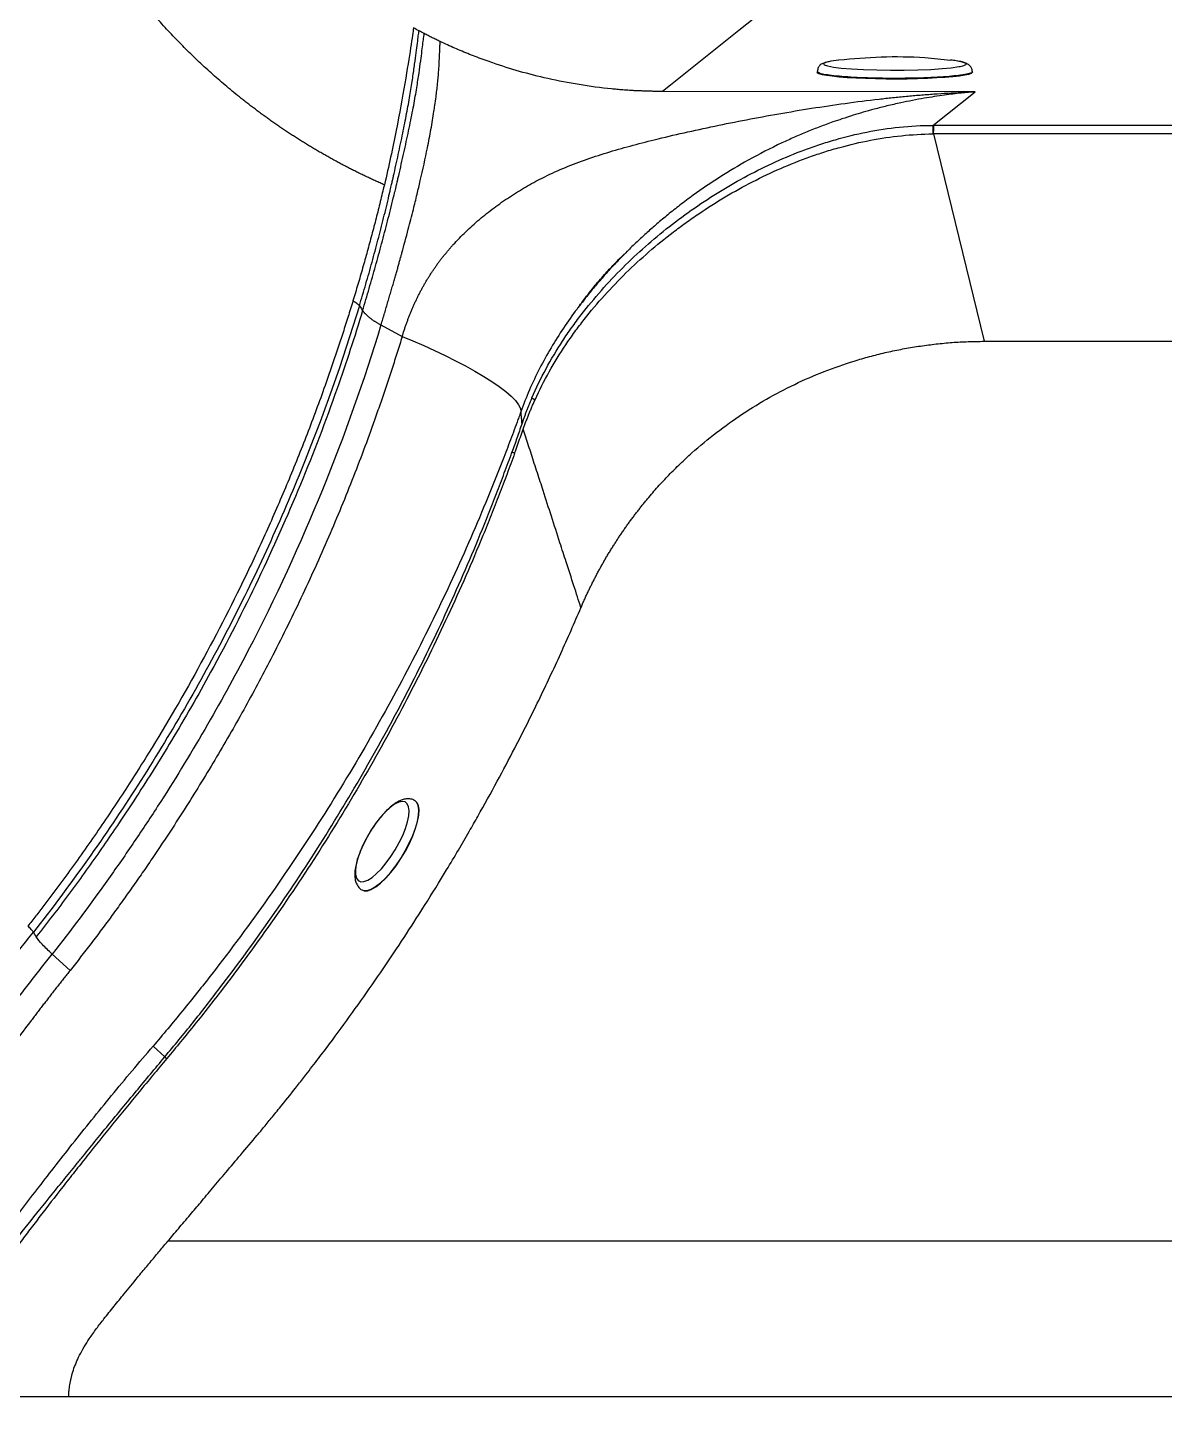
# Model space of a CAD drawing. Extents: x 409 to 498, y 628 to 778.
# Drawn here: x 439.95 to 450.9, y 656.32 to 669.73 of the extents above; entities that cross this region are included whole.
import ezdxf

# ---------------------------------------------------------------- set-up
doc = ezdxf.new("R2010")
doc.units = 0
doc.header["$MEASUREMENT"] = 0
doc.layers.add('1', color=4, linetype='Continuous')
doc.layers.add('GEOMETRY', color=4, linetype='Continuous', lineweight=25)

# ---------------------------------------------------------------- blocks, each defined once
blk = doc.blocks.new('2026_PULSE')
at = {"layer": 'GEOMETRY'}
for p, q in [((38.535, 24.985), (38.228, 24.741)), ((38.228, 24.741), (37.569, 24.217)), ((37.569, 24.217), (37.491, 24.155)), ((40.505, 24.152), (37.491, 24.155)), ((40.097, 23.828), (40.505, 24.152)), ((40.101, 23.828), (40.097, 23.828)), ((49.359, 23.828), (40.101, 23.828)), ((40.101, 23.746), (40.59, 21.749)), ((49.359, 23.746), (40.101, 23.746)), ((34.779, 21.906), (34.983, 21.796)), ((40.59, 21.749), (48.87, 21.749)), ((35.108, 17.324), (35.106, 17.325)), ((35.124, 17.308), (35.106, 17.325)), ((35.126, 17.307), (35.108, 17.324)), ((34.596, 16.465), (34.598, 16.464)), ((31.458, 16.014), (31.43, 16.057)), ((31.784, 15.688), (31.611, 15.847)), ((32.583, 14.959), (32.696, 14.856)), ((56.729, 13.082), (32.726, 13.082)), ((30.505, 11.587), (31.771, 11.587)), ((31.771, 11.587), (57.689, 11.587))]:
    blk.add_line(p, q, dxfattribs=at)
at = {"layer": 'GEOMETRY', "flags": 128}
for points in [[(39.191, 24.457), (39.186, 24.457), (39.115, 24.447), (39.066, 24.435), (39.044, 24.424), (39.049, 24.412), (39.082, 24.401), (39.138, 24.39), (39.214, 24.38), (39.311, 24.373), (39.429, 24.367), (39.557, 24.362), (39.687, 24.36), (39.819, 24.361), (39.952, 24.364), (40.077, 24.368), (40.185, 24.375), (40.274, 24.384), (40.345, 24.394), (40.345, 24.394)], [(38.98, 24.343), (38.983, 24.337), (38.999, 24.328), (39.029, 24.319), (39.072, 24.311), (39.127, 24.304), (39.194, 24.297), (39.27, 24.291), (39.355, 24.286), (39.447, 24.282), (39.544, 24.279), (39.645, 24.278), (39.747, 24.277), (39.849, 24.278), (39.949, 24.28), (40.044, 24.283), (40.134, 24.288), (40.216, 24.293), (40.29, 24.299), (40.352, 24.306), (40.404, 24.314), (40.442, 24.322), (40.468, 24.331), (40.479, 24.34), (40.48, 24.343)], [(34.571, 22.09), (34.587, 22.067), (34.602, 22.045)], [(35.032, 17.295), (35.012, 17.312), (34.984, 17.317), (34.95, 17.309), (34.911, 17.29), (34.868, 17.258), (34.823, 17.216), (34.776, 17.165), (34.73, 17.106), (34.686, 17.042), (34.646, 16.974), (34.61, 16.904), (34.58, 16.836), (34.557, 16.77), (34.541, 16.71), (34.533, 16.657), (34.534, 16.612), (34.543, 16.578), (34.56, 16.555), (34.584, 16.544), (34.615, 16.545), (34.652, 16.559), (34.693, 16.585), (34.737, 16.622), (34.783, 16.668), (34.83, 16.724), (34.875, 16.785), (34.917, 16.852), (34.956, 16.921), (34.989, 16.99), (35.015, 17.057), (35.035, 17.121), (35.047, 17.178), (35.05, 17.227), (35.045, 17.266), (35.032, 17.295)], [(34.596, 16.464), (34.613, 16.458), (34.646, 16.458), (34.684, 16.471), (34.728, 16.496), (34.774, 16.532), (34.823, 16.579), (34.873, 16.635), (34.922, 16.698), (34.969, 16.767), (35.013, 16.84), (35.052, 16.914), (35.085, 16.988), (35.111, 17.059), (35.13, 17.125), (35.141, 17.185), (35.144, 17.236), (35.138, 17.278), (35.124, 17.308)], [(34.598, 16.464), (34.616, 16.457), (34.648, 16.457), (34.686, 16.469), (34.73, 16.494), (34.776, 16.531), (34.825, 16.578), (34.875, 16.633), (34.924, 16.697), (34.971, 16.766), (35.015, 16.839), (35.054, 16.913), (35.087, 16.987), (35.113, 17.058), (35.132, 17.124), (35.143, 17.184), (35.146, 17.235), (35.14, 17.277), (35.126, 17.307)]]:
    blk.add_lwpolyline(points, dxfattribs=at)
at = {"layer": 'GEOMETRY'}
for points, knots in [([(34.812, 23.255), (34.798, 23.261), (34.77, 23.274), (34.729, 23.292), (34.688, 23.311), (34.648, 23.33), (34.607, 23.349), (34.567, 23.369), (34.526, 23.389), (34.486, 23.409), (34.446, 23.43), (34.406, 23.451), (34.366, 23.472), (34.326, 23.494), (34.287, 23.516), (34.247, 23.538), (34.208, 23.56), (34.169, 23.583), (34.13, 23.606), (34.091, 23.629), (34.052, 23.653), (34.013, 23.677), (33.975, 23.701), (33.937, 23.726), (33.898, 23.751), (33.86, 23.776), (33.822, 23.802), (33.784, 23.828), (33.747, 23.854), (33.709, 23.88), (33.672, 23.907), (33.634, 23.934), (33.597, 23.962), (33.56, 23.99), (33.523, 24.018), (33.487, 24.046), (33.439, 24.083), (33.38, 24.13), (33.311, 24.187), (33.243, 24.245), (33.176, 24.303), (33.11, 24.363), (33.044, 24.423), (32.98, 24.485), (32.916, 24.547), (32.853, 24.61), (32.791, 24.674), (32.729, 24.739), (32.669, 24.805), (32.609, 24.872), (32.551, 24.94), (32.493, 25.009), (32.436, 25.078), (32.38, 25.149), (32.324, 25.22), (32.288, 25.269), (32.27, 25.293)], [0, 0, 0, 0, 0.014395, 0.028765, 0.043111, 0.057434, 0.071735, 0.086014, 0.100272, 0.114511, 0.128732, 0.142935, 0.157121, 0.171291, 0.185447, 0.199589, 0.213718, 0.227835, 0.241942, 0.256038, 0.270126, 0.284206, 0.298279, 0.312346, 0.326408, 0.340467, 0.354522, 0.368576, 0.38263, 0.396683, 0.410737, 0.424792, 0.438849, 0.45291, 0.466975, 0.481046, 0.495123, 0.522104, 0.548997, 0.57581, 0.602548, 0.629221, 0.655835, 0.682399, 0.708919, 0.735405, 0.761862, 0.788301, 0.814727, 0.84115, 0.867576, 0.894012, 0.920465, 0.946942, 0.973451, 1, 1, 1, 1]), ([(34.571, 22.09), (34.592, 22.159), (34.634, 22.3), (34.694, 22.511), (34.751, 22.724), (34.805, 22.936), (34.842, 23.087), (34.86, 23.167), (34.863, 23.179), (34.865, 23.19), (34.872, 23.216), (34.88, 23.254), (34.888, 23.288), (34.892, 23.306), (34.893, 23.312), (34.895, 23.317), (34.899, 23.335), (34.918, 23.422), (34.952, 23.575), (34.995, 23.779), (35.026, 23.936), (35.047, 24.053), (35.066, 24.164), (35.086, 24.289), (35.104, 24.42), (35.119, 24.531), (35.131, 24.623), (35.138, 24.682), (35.142, 24.713), (35.144, 24.729), (35.145, 24.735), (35.146, 24.739)], [0, 0, 0, 0, 0.0625, 0.125, 0.1875, 0.25, 0.3125, 0.318359, 0.320312, 0.322266, 0.328125, 0.34375, 0.355469, 0.358398, 0.359375, 0.360352, 0.363281, 0.375, 0.4375, 0.5, 0.5625, 0.59375, 0.625, 0.6875, 0.75, 0.8125, 0.875, 0.9375, 0.96875, 0.984375, 1, 1, 1, 1]), ([(34.602, 22.045), (34.624, 22.116), (34.666, 22.258), (34.727, 22.472), (34.786, 22.689), (34.843, 22.906), (34.882, 23.06), (34.902, 23.142), (34.904, 23.154), (34.907, 23.165), (34.914, 23.192), (34.923, 23.231), (34.932, 23.267), (34.936, 23.285), (34.937, 23.291), (34.939, 23.297), (34.943, 23.315), (34.964, 23.405), (35, 23.565), (35.047, 23.779), (35.08, 23.945), (35.103, 24.066), (35.122, 24.179), (35.142, 24.302), (35.159, 24.425), (35.172, 24.526), (35.182, 24.607), (35.189, 24.66), (35.193, 24.688), (35.195, 24.703), (35.196, 24.709), (35.196, 24.712)], [0, 0, 0, 0, 0.0625, 0.125, 0.1875, 0.25, 0.3125, 0.318359, 0.320312, 0.322266, 0.328125, 0.34375, 0.355469, 0.358398, 0.359375, 0.360352, 0.363281, 0.375, 0.4375, 0.5, 0.5625, 0.59375, 0.625, 0.6875, 0.75, 0.8125, 0.875, 0.9375, 0.96875, 0.984375, 1, 1, 1, 1]), ([(35.093, 24.767), (35.088, 24.733), (35.079, 24.667), (35.051, 24.484), (35.032, 24.367), (34.986, 24.097), (34.958, 23.943), (34.892, 23.613), (34.855, 23.437), (34.812, 23.255)], [0, 0, 0, 0, 0.25, 0.25, 0.5, 0.5, 0.75, 0.75, 1, 1, 1, 1]), ([(35.351, 24.636), (35.338, 24.642), (35.312, 24.654), (35.273, 24.673), (35.235, 24.692), (35.209, 24.706), (35.196, 24.712)], [0, 0, 0, 0, 0.2519725, 0.5026296, 0.751972, 1, 1, 1, 1]), ([(34.779, 21.906), (34.785, 21.925), (34.797, 21.963), (34.814, 22.019), (34.83, 22.075), (34.847, 22.13), (34.862, 22.183), (34.877, 22.234), (34.892, 22.284), (34.906, 22.332), (34.919, 22.377), (34.931, 22.421), (34.943, 22.462), (34.953, 22.5), (34.963, 22.536), (34.972, 22.569), (34.999, 22.665), (35.039, 22.814), (35.088, 23.003), (35.126, 23.159), (35.173, 23.358), (35.219, 23.57), (35.262, 23.794), (35.285, 23.929), (35.3, 24.031), (35.309, 24.1), (35.318, 24.167), (35.327, 24.252), (35.335, 24.337), (35.34, 24.423), (35.343, 24.491), (35.345, 24.538), (35.346, 24.568), (35.347, 24.589), (35.348, 24.607), (35.35, 24.623), (35.351, 24.632), (35.351, 24.636)], [0, 0, 0, 0, 0.016152, 0.032118, 0.047803, 0.063124, 0.078008, 0.092393, 0.106224, 0.119457, 0.132051, 0.143975, 0.1552, 0.165704, 0.175469, 0.184479, 0.192724, 0.254285, 0.304635, 0.343284, 0.377771, 0.460963, 0.50845, 0.558589, 0.577139, 0.60465, 0.627807, 0.651312, 0.707527, 0.751796, 0.808466, 0.867232, 0.894072, 0.918231, 0.951917, 0.978909, 1, 1, 1, 1]), ([(37.491, 24.155), (37.476, 24.155), (37.447, 24.155), (37.403, 24.156), (37.361, 24.157), (37.321, 24.158), (37.282, 24.16), (37.245, 24.161), (37.209, 24.163), (37.175, 24.165), (37.142, 24.168), (37.111, 24.17), (37.082, 24.172), (37.053, 24.175), (37.027, 24.177), (36.905, 24.189), (36.69, 24.217), (36.394, 24.274), (36.117, 24.345), (35.917, 24.408), (35.782, 24.456), (35.707, 24.484), (35.633, 24.512), (35.561, 24.542), (35.49, 24.572), (35.42, 24.603), (35.374, 24.625), (35.351, 24.636)], [0, 0, 0, 0, 0.020311, 0.039935, 0.058872, 0.077122, 0.094684, 0.111559, 0.127746, 0.143247, 0.15806, 0.172185, 0.185624, 0.198375, 0.210438, 0.221815, 0.364844, 0.503439, 0.631262, 0.752213, 0.788853, 0.825079, 0.860891, 0.896288, 0.931272, 0.965843, 1, 1, 1, 1]), ([(39.114, 24.446), (39.1, 24.443), (39.074, 24.438), (39.047, 24.43), (39.031, 24.423), (39.011, 24.411), (38.989, 24.386), (38.985, 24.361), (38.983, 24.348)], [0, 0, 0, 0, 0.222414, 0.433727, 0.558616, 0.683536, 0.830376, 1, 1, 1, 1]), ([(40.266, 24.453), (40.184, 24.463), (39.962, 24.487), (39.602, 24.491), (39.326, 24.468), (39.191, 24.456)], [0, 0, 0, 0, 0.230428, 0.620454, 1, 1, 1, 1]), ([(40.345, 24.394), (40.364, 24.398), (40.399, 24.405), (40.42, 24.416), (40.415, 24.428), (40.381, 24.44), (40.333, 24.449), (40.286, 24.455), (40.266, 24.457)], [0, 0, 0, 0, 0.1778229, 0.348459, 0.5194774, 0.6981476, 0.8750556, 1, 1, 1, 1]), ([(40.478, 24.345), (40.476, 24.357), (40.472, 24.381), (40.453, 24.404), (40.438, 24.415), (40.419, 24.425), (40.386, 24.436), (40.357, 24.443), (40.334, 24.446), (40.333, 24.447)], [0, 0, 0, 0, 0.135671, 0.250903, 0.350707, 0.477305, 0.702445, 0.990771, 1, 1, 1, 1]), ([(40.404, 24.318), (40.35, 24.31), (40.244, 24.296), (39.978, 24.283), (39.682, 24.279), (39.391, 24.286), (39.155, 24.302), (39, 24.324), (38.99, 24.34), (38.985, 24.348)], [0, 0, 0, 0, 0.144731, 0.289463, 0.434194, 0.578926, 0.723657, 0.868389, 1, 1, 1, 1]), ([(40.472, 24.346), (40.475, 24.345), (40.493, 24.335), (40.445, 24.326), (40.404, 24.318)], [0, 0, 0, 0, 0.13662, 1, 1, 1, 1]), ([(34.983, 21.796), (34.987, 21.807), (34.994, 21.829), (35.005, 21.862), (35.016, 21.895), (35.028, 21.927), (35.039, 21.959), (35.052, 21.99), (35.064, 22.021), (35.077, 22.052), (35.09, 22.083), (35.103, 22.113), (35.117, 22.143), (35.131, 22.172), (35.146, 22.201), (35.161, 22.23), (35.176, 22.259), (35.192, 22.287), (35.208, 22.315), (35.224, 22.343), (35.241, 22.37), (35.258, 22.397), (35.276, 22.424), (35.294, 22.451), (35.312, 22.477), (35.331, 22.503), (35.35, 22.529), (35.37, 22.555), (35.39, 22.58), (35.411, 22.605), (35.432, 22.63), (35.453, 22.655), (35.506, 22.714), (35.595, 22.805), (35.727, 22.924), (35.868, 23.036), (36.017, 23.14), (36.171, 23.236), (36.343, 23.329), (36.532, 23.416), (36.74, 23.496), (36.957, 23.567), (37.182, 23.631), (37.43, 23.695), (37.702, 23.759), (37.998, 23.823), (38.302, 23.884), (38.614, 23.941), (38.93, 23.994), (39.252, 24.042), (39.513, 24.075), (39.709, 24.096), (39.841, 24.109), (39.973, 24.121), (40.106, 24.131), (40.239, 24.139), (40.372, 24.147), (40.461, 24.15), (40.505, 24.152)], [0, 0, 0, 0, 0.005519, 0.010989, 0.016414, 0.021795, 0.027134, 0.032434, 0.037696, 0.042921, 0.04811, 0.053266, 0.058389, 0.063481, 0.068546, 0.073585, 0.078603, 0.083601, 0.08858, 0.093545, 0.098495, 0.103434, 0.108364, 0.113287, 0.118204, 0.123119, 0.128032, 0.132946, 0.137863, 0.142785, 0.147715, 0.152656, 0.157608, 0.183428, 0.209689, 0.236429, 0.263585, 0.291079, 0.318952, 0.352972, 0.387785, 0.423543, 0.46035, 0.498238, 0.544723, 0.592633, 0.64185, 0.692241, 0.743683, 0.796044, 0.849151, 0.870557, 0.892035, 0.91357, 0.935145, 0.956749, 0.978374, 1, 1, 1, 1]), ([(40.505, 24.152), (40.461, 24.148), (40.362, 24.139), (40.198, 24.119), (40.003, 24.089), (39.818, 24.053), (39.658, 24.017), (39.536, 23.986), (39.428, 23.956), (39.324, 23.924), (39.228, 23.893), (39.141, 23.864), (39.07, 23.838), (39.007, 23.815), (38.946, 23.791), (38.884, 23.766), (38.823, 23.74), (38.762, 23.714), (38.702, 23.687), (38.553, 23.618), (38.332, 23.505), (38.048, 23.335), (37.83, 23.187), (37.663, 23.063), (37.546, 22.971), (37.441, 22.883), (37.347, 22.8), (37.254, 22.715), (37.189, 22.653), (37.152, 22.615), (37.148, 22.612)], [0, 0, 0, 0, 0.038986, 0.087021, 0.143797, 0.208976, 0.247731, 0.282671, 0.313894, 0.341484, 0.372737, 0.397788, 0.416747, 0.434692, 0.452613, 0.470509, 0.488375, 0.506211, 0.524012, 0.541776, 0.638026, 0.720353, 0.798496, 0.838277, 0.874592, 0.907602, 0.937399, 0.964026, 0.996192, 1, 1, 1, 1]), ([(36.233, 21.203), (36.274, 21.298), (36.32, 21.392), (36.419, 21.575), (36.472, 21.664), (36.557, 21.795), (36.587, 21.838), (36.647, 21.922), (36.677, 21.963), (36.771, 22.085), (36.836, 22.163), (36.969, 22.314), (37.038, 22.387), (37.18, 22.528), (37.253, 22.596), (37.402, 22.728), (37.479, 22.792), (37.636, 22.915), (37.717, 22.975), (37.882, 23.089), (37.965, 23.144), (38.136, 23.248), (38.222, 23.297), (38.399, 23.391), (38.489, 23.436), (38.673, 23.519), (38.766, 23.557), (38.91, 23.611), (38.959, 23.628), (39.057, 23.66), (39.107, 23.676), (39.257, 23.719), (39.358, 23.744), (39.564, 23.785), (39.668, 23.801), (39.88, 23.822), (39.988, 23.828), (40.097, 23.828)], [0, 0, 0, 0, 0.0625, 0.0625, 0.125, 0.125, 0.15625, 0.15625, 0.1875, 0.1875, 0.25, 0.25, 0.3125, 0.3125, 0.375, 0.375, 0.4375, 0.4375, 0.5, 0.5, 0.5625, 0.5625, 0.625, 0.625, 0.6875, 0.6875, 0.75, 0.75, 0.78125, 0.78125, 0.8125, 0.8125, 0.875, 0.875, 0.9375, 0.9375, 1, 1, 1, 1]), ([(36.264, 21.186), (36.306, 21.278), (36.351, 21.368), (36.45, 21.544), (36.503, 21.63), (36.587, 21.756), (36.617, 21.798), (36.676, 21.88), (36.707, 21.92), (36.8, 22.039), (36.865, 22.116), (36.999, 22.265), (37.068, 22.337), (37.211, 22.477), (37.285, 22.544), (37.437, 22.676), (37.515, 22.739), (37.635, 22.831), (37.675, 22.861), (37.758, 22.92), (37.799, 22.949), (37.925, 23.034), (38.01, 23.088), (38.182, 23.191), (38.27, 23.239), (38.537, 23.377), (38.721, 23.457), (38.958, 23.542), (39.006, 23.558), (39.103, 23.589), (39.152, 23.603), (39.298, 23.643), (39.396, 23.666), (39.594, 23.704), (39.693, 23.719), (39.894, 23.739), (39.995, 23.745), (40.096, 23.746)], [0, 0, 0, 0, 0.0625, 0.0625, 0.125, 0.125, 0.15625, 0.15625, 0.1875, 0.1875, 0.25, 0.25, 0.3125, 0.3125, 0.375, 0.375, 0.4375, 0.4375, 0.46875, 0.46875, 0.5, 0.5, 0.5625, 0.5625, 0.625, 0.625, 0.75, 0.75, 0.78125, 0.78125, 0.8125, 0.8125, 0.875, 0.875, 0.9375, 0.9375, 1, 1, 1, 1]), ([(40.097, 23.828), (40.097, 23.824), (40.097, 23.816), (40.097, 23.788), (40.097, 23.769), (40.096, 23.746)], [0, 0, 0, 0, 0.5, 0.5, 1, 1, 1, 1]), ([(40.101, 23.828), (40.101, 23.824), (40.101, 23.816), (40.101, 23.788), (40.101, 23.769), (40.1, 23.746)], [0, 0, 0, 0, 0.5, 0.5, 1, 1, 1, 1]), ([(34.812, 23.255), (34.805, 23.229), (34.792, 23.175), (34.773, 23.094), (34.753, 23.014), (34.732, 22.934), (34.712, 22.853), (34.69, 22.773), (34.669, 22.694), (34.647, 22.614), (34.625, 22.534), (34.603, 22.455), (34.58, 22.375), (34.557, 22.296), (34.533, 22.217), (34.517, 22.164), (34.509, 22.138)], [0, 0, 0, 0, 0.07195, 0.143818, 0.215602, 0.287306, 0.358928, 0.43047, 0.501932, 0.573316, 0.644621, 0.715849, 0.787, 0.858075, 0.929075, 1, 1, 1, 1]), ([(37.148, 22.612), (37.12, 22.583), (37.062, 22.525), (36.975, 22.432), (36.888, 22.334), (36.793, 22.222), (36.729, 22.139), (36.692, 22.091)], [0, 0, 0, 0, 0.176693, 0.37104, 0.558856, 0.740685, 1, 1, 1, 1]), ([(36.692, 22.091), (36.706, 22.11), (36.754, 22.177), (36.838, 22.282), (36.939, 22.4), (37.032, 22.499), (37.101, 22.568), (37.139, 22.603), (37.148, 22.611)], [0, 0, 0, 0, 0.1037196, 0.3652394, 0.5907369, 0.784044, 0.948797, 1, 1, 1, 1]), ([(34.509, 22.138), (34.502, 22.113), (34.486, 22.062), (34.462, 21.986), (34.438, 21.91), (34.414, 21.834), (34.389, 21.758), (34.364, 21.682), (34.339, 21.607), (34.313, 21.531), (34.288, 21.456), (34.215, 21.249), (34.092, 20.913), (33.908, 20.451), (33.713, 19.996), (33.435, 19.393), (33.055, 18.65), (32.632, 17.922), (32.27, 17.354), (32.032, 17.003), (31.836, 16.726), (31.711, 16.554), (31.609, 16.417), (31.531, 16.314), (31.454, 16.214), (31.403, 16.148), (31.377, 16.116)], [0, 0, 0, 0, 0.011967, 0.023923, 0.035866, 0.047798, 0.059718, 0.071626, 0.083522, 0.095407, 0.107281, 0.119143, 0.193392, 0.267061, 0.340182, 0.412783, 0.560302, 0.706351, 0.779942, 0.853175, 0.89003, 0.926582, 0.945435, 0.963954, 0.982142, 1, 1, 1, 1]), ([(34.509, 22.138), (34.511, 22.137), (34.515, 22.135), (34.521, 22.131), (34.527, 22.128), (34.532, 22.125), (34.537, 22.121), (34.542, 22.118), (34.547, 22.114), (34.551, 22.11), (34.555, 22.107), (34.559, 22.103), (34.563, 22.1), (34.566, 22.096), (34.569, 22.093), (34.57, 22.091), (34.571, 22.09)], [0, 0, 0, 0, 0.071364, 0.142759, 0.21418, 0.28562, 0.357076, 0.428542, 0.500012, 0.571482, 0.642946, 0.714399, 0.785837, 0.857253, 0.928642, 1, 1, 1, 1]), ([(34.571, 22.09), (34.409, 21.558), (34.222, 21.029), (33.904, 20.246), (33.791, 19.986), (33.554, 19.471), (33.429, 19.215), (33.035, 18.455), (32.747, 17.958), (32.28, 17.23), (32.119, 16.99), (31.784, 16.518), (31.61, 16.285), (31.43, 16.057)], [0, 0, 0, 0, 0.25, 0.25, 0.375, 0.375, 0.5, 0.5, 0.75, 0.75, 0.875, 0.875, 1, 1, 1, 1]), ([(34.602, 22.045), (34.526, 21.793), (34.342, 21.231), (34.011, 20.366), (33.605, 19.453), (33.185, 18.632), (32.786, 17.937), (32.472, 17.434), (32.237, 17.081), (32.069, 16.836), (31.921, 16.627), (31.72, 16.352), (31.565, 16.148), (31.458, 16.014)], [0.1494882, 0.1494882, 0.1494882, 0.1494882, 0.25, 0.375, 0.5, 0.625, 0.71875, 0.796875, 0.84375, 0.875, 0.90625, 0.9375, 1, 1, 1, 1]), ([(34.602, 22.045), (34.604, 22.043), (34.607, 22.039), (34.611, 22.033), (34.616, 22.027), (34.621, 22.021), (34.627, 22.015), (34.633, 22.009), (34.639, 22.003), (34.646, 21.997), (34.653, 21.99), (34.66, 21.984), (34.668, 21.978), (34.676, 21.972), (34.684, 21.966), (34.692, 21.96), (34.701, 21.953), (34.71, 21.947), (34.719, 21.941), (34.728, 21.935), (34.738, 21.929), (34.748, 21.923), (34.758, 21.917), (34.769, 21.912), (34.776, 21.908), (34.779, 21.906)], [0, 0, 0, 0, 0.04347, 0.086942, 0.130416, 0.173892, 0.21737, 0.260849, 0.304329, 0.34781, 0.391291, 0.434773, 0.478256, 0.521738, 0.565221, 0.608703, 0.652185, 0.695667, 0.739147, 0.782627, 0.826105, 0.869582, 0.913057, 0.956529, 1, 1, 1, 1]), ([(36.692, 22.091), (36.684, 22.08), (36.63, 22.012), (36.537, 21.877), (36.415, 21.686), (36.305, 21.486), (36.206, 21.279), (36.152, 21.139), (36.126, 21.068)], [0, 0, 0, 0, 0.033485, 0.222785, 0.41244, 0.60431, 0.800374, 1, 1, 1, 1]), ([(34.779, 21.906), (34.617, 21.372), (34.428, 20.842), (34.001, 19.793), (33.762, 19.275), (33.365, 18.512), (33.226, 18.26), (32.936, 17.761), (32.785, 17.514), (32.549, 17.148), (32.469, 17.027), (32.346, 16.847), (32.305, 16.787), (32.222, 16.667), (32.18, 16.608), (31.969, 16.312), (31.794, 16.077), (31.611, 15.847)], [0, 0, 0, 0, 0.25, 0.25, 0.5, 0.5, 0.625, 0.625, 0.75, 0.75, 0.8125, 0.8125, 0.84375, 0.84375, 0.875, 0.875, 1, 1, 1, 1]), ([(34.983, 21.796), (34.976, 21.77), (34.96, 21.719), (34.936, 21.642), (34.911, 21.565), (34.886, 21.488), (34.861, 21.411), (34.836, 21.334), (34.81, 21.257), (34.784, 21.18), (34.757, 21.103), (34.671, 20.858), (34.517, 20.442), (34.276, 19.858), (34.011, 19.272), (33.737, 18.718), (33.459, 18.198), (33.18, 17.714), (32.886, 17.236), (32.649, 16.876), (32.48, 16.628), (32.384, 16.491), (32.286, 16.354), (32.188, 16.218), (32.088, 16.083), (31.988, 15.95), (31.886, 15.819), (31.818, 15.732), (31.784, 15.688)], [0, 0, 0, 0, 0.0119176, 0.023832, 0.0357471, 0.0476665, 0.0595934, 0.0715306, 0.0834802, 0.0954439, 0.1074234, 0.1194204, 0.2100494, 0.3020287, 0.3954326, 0.4901084, 0.5697615, 0.6498369, 0.7300669, 0.8101457, 0.8341192, 0.8580245, 0.8818436, 0.9056252, 0.929359, 0.9530065, 0.9765548, 1, 1, 1, 1]), ([(36.706, 19.183), (36.711, 19.195), (36.721, 19.22), (36.738, 19.257), (36.754, 19.293), (36.771, 19.329), (36.788, 19.365), (36.806, 19.401), (36.824, 19.436), (36.842, 19.472), (36.86, 19.507), (36.879, 19.542), (36.898, 19.577), (36.917, 19.611), (36.937, 19.645), (36.957, 19.68), (36.978, 19.714), (36.998, 19.747), (37.019, 19.781), (37.041, 19.814), (37.062, 19.848), (37.084, 19.881), (37.107, 19.913), (37.129, 19.946), (37.152, 19.978), (37.175, 20.011), (37.199, 20.043), (37.223, 20.075), (37.247, 20.106), (37.272, 20.138), (37.296, 20.169), (37.322, 20.2), (37.371, 20.26), (37.447, 20.348), (37.552, 20.461), (37.661, 20.569), (37.812, 20.709), (38.01, 20.873), (38.261, 21.052), (38.524, 21.213), (38.798, 21.354), (39.082, 21.474), (39.326, 21.557), (39.523, 21.612), (39.673, 21.649), (39.824, 21.679), (39.951, 21.7), (40.053, 21.714), (40.129, 21.723), (40.206, 21.731), (40.283, 21.738), (40.359, 21.742), (40.436, 21.746), (40.513, 21.748), (40.565, 21.748), (40.59, 21.749)], [0, 0, 0, 0, 0.008117, 0.016224, 0.024322, 0.03241, 0.04049, 0.048563, 0.056628, 0.064688, 0.072742, 0.080792, 0.088837, 0.09688, 0.10492, 0.112958, 0.120995, 0.129031, 0.137069, 0.145107, 0.153147, 0.161189, 0.169235, 0.177285, 0.185339, 0.193399, 0.201465, 0.209538, 0.217618, 0.225707, 0.233804, 0.241912, 0.250029, 0.281299, 0.312529, 0.34376, 0.375034, 0.437523, 0.500018, 0.562507, 0.625002, 0.687491, 0.749986, 0.781255, 0.812485, 0.843716, 0.87499, 0.890634, 0.906262, 0.92188, 0.937494, 0.953107, 0.968726, 0.984355, 1, 1, 1, 1]), ([(36.233, 21.203), (36.228, 21.192), (36.22, 21.172), (36.207, 21.141), (36.194, 21.11), (36.182, 21.079), (36.17, 21.047), (36.158, 21.016), (36.147, 20.984), (36.14, 20.963), (36.136, 20.952)], [0, 0, 0, 0, 0.125019, 0.250022, 0.375013, 0.499998, 0.624983, 0.749974, 0.874977, 1, 1, 1, 1]), ([(36.233, 21.203), (36.233, 21.203), (36.234, 21.202), (36.235, 21.201), (36.237, 21.2), (36.239, 21.199), (36.241, 21.198), (36.244, 21.196), (36.247, 21.195), (36.251, 21.193), (36.255, 21.191), (36.259, 21.189), (36.262, 21.187), (36.264, 21.186)], [0, 0, 0, 0, 0.090906, 0.181815, 0.272724, 0.363634, 0.454545, 0.545456, 0.636366, 0.727276, 0.818185, 0.909093, 1, 1, 1, 1]), ([(36.126, 21.068), (36.12, 21.052), (36.114, 21.035), (36.102, 21.002), (36.096, 20.986), (36.078, 20.937), (36.067, 20.905), (36.031, 20.808), (36.006, 20.744), (35.932, 20.55), (35.881, 20.422), (35.723, 20.034), (35.611, 19.774), (35.371, 19.252), (35.244, 18.989), (34.973, 18.463), (34.83, 18.199), (34.529, 17.673), (34.371, 17.411), (34.041, 16.894), (33.87, 16.639), (33.517, 16.138), (33.335, 15.892), (33.056, 15.534), (32.963, 15.417), (32.821, 15.243), (32.774, 15.185), (32.678, 15.071), (32.63, 15.015), (32.583, 14.959)], [0, 0, 0, 0, 0.007813, 0.007813, 0.015625, 0.015625, 0.03125, 0.03125, 0.0625, 0.0625, 0.125, 0.125, 0.25, 0.25, 0.375, 0.375, 0.5, 0.5, 0.625, 0.625, 0.75, 0.75, 0.875, 0.875, 0.9375, 0.9375, 0.96875, 0.96875, 1, 1, 1, 1]), ([(36.126, 21.068), (36.127, 21.058), (36.128, 21.039), (36.131, 21.01), (36.133, 20.981), (36.135, 20.962), (36.136, 20.952)], [0, 0, 0, 0, 0.25021, 0.500287, 0.75022, 1, 1, 1, 1]), ([(36.15, 20.903), (36.154, 20.915), (36.163, 20.939), (36.176, 20.975), (36.19, 21.01), (36.204, 21.046), (36.218, 21.081), (36.233, 21.116), (36.248, 21.151), (36.259, 21.175), (36.264, 21.186)], [0, 0, 0, 0, 0.125054, 0.250076, 0.375074, 0.500056, 0.625031, 0.750008, 0.874994, 1, 1, 1, 1]), ([(36.136, 20.952), (36.128, 20.93), (36.113, 20.884), (36.089, 20.816), (36.065, 20.748), (36.049, 20.703), (36.041, 20.68)], [0, 0, 0, 0, 0.249911, 0.49992, 0.749966, 1, 1, 1, 1]), ([(36.067, 20.67), (36.076, 20.696), (36.095, 20.747), (36.122, 20.825), (36.141, 20.877), (36.15, 20.903)], [0, 0, 0, 0, 0.333375, 0.66674, 1, 1, 1, 1]), ([(36.706, 19.183), (36.683, 19.253), (36.636, 19.4), (36.569, 19.608), (36.496, 19.831), (36.422, 20.06), (36.35, 20.285), (36.295, 20.455), (36.257, 20.571), (36.229, 20.659), (36.202, 20.742), (36.176, 20.824), (36.158, 20.877), (36.15, 20.903)], [0, 0, 0, 0, 0.122093, 0.255822, 0.362832, 0.511645, 0.655494, 0.754348, 0.808142, 0.858556, 0.90734, 0.95449, 1, 1, 1, 1]), ([(32.696, 14.856), (32.742, 14.911), (32.787, 14.965), (32.877, 15.075), (32.922, 15.13), (33.055, 15.296), (33.142, 15.408), (33.4, 15.745), (33.566, 15.973), (33.888, 16.435), (34.044, 16.669), (34.344, 17.143), (34.488, 17.383), (34.767, 17.868), (34.901, 18.114), (35.158, 18.611), (35.281, 18.863), (35.517, 19.372), (35.629, 19.629), (35.79, 20.02), (35.842, 20.151), (35.918, 20.348), (35.943, 20.414), (35.992, 20.547), (36.017, 20.613), (36.041, 20.68)], [0, 0, 0, 0, 0.03125, 0.03125, 0.0625, 0.0625, 0.125, 0.125, 0.25, 0.25, 0.375, 0.375, 0.5, 0.5, 0.625, 0.625, 0.75, 0.75, 0.875, 0.875, 0.9375, 0.9375, 0.96875, 0.96875, 1, 1, 1, 1]), ([(36.067, 20.67), (36.055, 20.636), (36.043, 20.603), (36.018, 20.537), (36.006, 20.504), (35.969, 20.405), (35.944, 20.339), (35.893, 20.207), (35.867, 20.141), (35.815, 20.009), (35.789, 19.944), (35.708, 19.748), (35.653, 19.619), (35.541, 19.361), (35.483, 19.233), (35.306, 18.851), (35.182, 18.599), (34.925, 18.101), (34.791, 17.855), (34.512, 17.368), (34.367, 17.128), (34.067, 16.654), (33.911, 16.42), (33.588, 15.958), (33.421, 15.73), (33.162, 15.392), (33.075, 15.281), (32.897, 15.059), (32.807, 14.949), (32.716, 14.841)], [0, 0, 0, 0, 0.015625, 0.015625, 0.03125, 0.03125, 0.0625, 0.0625, 0.09375, 0.09375, 0.125, 0.125, 0.1875, 0.1875, 0.25, 0.25, 0.375, 0.375, 0.5, 0.5, 0.625, 0.625, 0.75, 0.75, 0.875, 0.875, 0.9375, 0.9375, 1, 1, 1, 1]), ([(36.067, 20.67), (36.065, 20.67), (36.062, 20.671), (36.059, 20.673), (36.055, 20.674), (36.052, 20.675), (36.049, 20.677), (36.046, 20.678), (36.044, 20.678), (36.043, 20.679), (36.041, 20.68), (36.041, 20.68), (36.041, 20.68)], [0, 0, 0, 0, 0.099998, 0.199997, 0.299998, 0.399999, 0.5, 0.600001, 0.700002, 0.800003, 0.900002, 1, 1, 1, 1]), ([(33.587, 14.102), (33.609, 14.129), (33.658, 14.187), (33.737, 14.284), (33.845, 14.416), (33.953, 14.551), (34.07, 14.702), (34.173, 14.835), (34.323, 15.034), (34.579, 15.383), (34.858, 15.785), (35.13, 16.203), (35.29, 16.457), (35.424, 16.678), (35.523, 16.844), (35.623, 17.016), (35.749, 17.237), (35.897, 17.503), (36.053, 17.8), (36.186, 18.06), (36.299, 18.289), (36.407, 18.516), (36.511, 18.74), (36.61, 18.962), (36.674, 19.11), (36.706, 19.183)], [0, 0, 0, 0, 0.017358, 0.038194, 0.062501, 0.102993, 0.125002, 0.158145, 0.187503, 0.250002, 0.374997, 0.432791, 0.499997, 0.525341, 0.562498, 0.597136, 0.624999, 0.689862, 0.749999, 0.793405, 0.83607, 0.878044, 0.919352, 0.960006, 1, 1, 1, 1]), ([(35.105, 17.323), (35.099, 17.327), (35.082, 17.338), (35.049, 17.344), (35.011, 17.341), (34.971, 17.329), (34.928, 17.307), (34.881, 17.274), (34.833, 17.23), (34.785, 17.178), (34.739, 17.12), (34.706, 17.075), (34.69, 17.048), (34.688, 17.044)], [0, 0, 0, 0, 0.046719, 0.128674, 0.211254, 0.302246, 0.407578, 0.524895, 0.641998, 0.755999, 0.867929, 0.978704, 1, 1, 1, 1]), ([(34.688, 17.044), (34.677, 17.027), (34.652, 16.988), (34.618, 16.924), (34.587, 16.856), (34.561, 16.79), (34.541, 16.725), (34.529, 16.664), (34.525, 16.609), (34.53, 16.561), (34.543, 16.521), (34.565, 16.489), (34.584, 16.469), (34.597, 16.464), (34.598, 16.464)], [0, 0, 0, 0, 0.078419, 0.175541, 0.272873, 0.370786, 0.469823, 0.570821, 0.675149, 0.770625, 0.851519, 0.924322, 0.994193, 1, 1, 1, 1]), ([(31.43, 16.057), (31.425, 16.065), (31.418, 16.074), (31.4, 16.094), (31.389, 16.105), (31.377, 16.116)], [0, 0, 0, 0, 0.5, 0.5, 1, 1, 1, 1]), ([(29.799, 13.926), (29.807, 13.938), (29.825, 13.962), (29.85, 13.998), (29.876, 14.034), (29.902, 14.069), (29.928, 14.105), (29.954, 14.141), (29.98, 14.177), (30.006, 14.213), (30.033, 14.249), (30.059, 14.285), (30.086, 14.32), (30.112, 14.356), (30.139, 14.392), (30.165, 14.428), (30.217, 14.496), (30.293, 14.598), (30.394, 14.732), (30.497, 14.866), (30.632, 15.041), (30.804, 15.263), (30.977, 15.483), (31.118, 15.662), (31.201, 15.767), (31.267, 15.851), (31.315, 15.912), (31.37, 15.982), (31.409, 16.031), (31.43, 16.057)], [0, 0, 0, 0, 0.0166799, 0.0333447, 0.0499959, 0.0666355, 0.0832652, 0.0998869, 0.1165027, 0.1331145, 0.1497241, 0.1663338, 0.1829454, 0.1995607, 0.2161814, 0.2328094, 0.2494464, 0.3115355, 0.3739636, 0.4362321, 0.4986376, 0.6194121, 0.7488049, 0.8094383, 0.8743154, 0.8995365, 0.9288761, 0.9623548, 1, 1, 1, 1]), ([(31.611, 15.847), (31.576, 15.878), (31.545, 15.909), (31.493, 15.966), (31.472, 15.992), (31.458, 16.014)], [0, 0, 0, 0, 0.5, 0.5, 1, 1, 1, 1]), ([(30.143, 13.842), (30.151, 13.854), (30.168, 13.879), (30.194, 13.915), (30.219, 13.952), (30.245, 13.989), (30.27, 14.026), (30.296, 14.063), (30.322, 14.101), (30.348, 14.138), (30.374, 14.175), (30.4, 14.213), (30.427, 14.25), (30.453, 14.288), (30.479, 14.325), (30.506, 14.363), (30.533, 14.401), (30.559, 14.438), (30.586, 14.476), (30.643, 14.557), (30.732, 14.68), (30.852, 14.847), (30.975, 15.015), (31.075, 15.149), (31.15, 15.25), (31.201, 15.317), (31.252, 15.384), (31.303, 15.451), (31.354, 15.518), (31.405, 15.584), (31.456, 15.65), (31.508, 15.716), (31.559, 15.782), (31.593, 15.825), (31.611, 15.847)], [0, 0, 0, 0, 0.018486, 0.036979, 0.055478, 0.073985, 0.092499, 0.111022, 0.129553, 0.148095, 0.166648, 0.185212, 0.203788, 0.222377, 0.24098, 0.259598, 0.27823, 0.296878, 0.315543, 0.334224, 0.415783, 0.497884, 0.580558, 0.663833, 0.697468, 0.731098, 0.764721, 0.798337, 0.831944, 0.865545, 0.899145, 0.932749, 0.966365, 1, 1, 1, 1]), ([(31.784, 15.688), (31.774, 15.676), (31.754, 15.651), (31.725, 15.614), (31.695, 15.576), (31.665, 15.539), (31.636, 15.501), (31.606, 15.464), (31.577, 15.426), (31.548, 15.388), (31.519, 15.35), (31.49, 15.312), (31.461, 15.274), (31.432, 15.237), (31.348, 15.127), (31.212, 14.947), (31.024, 14.695), (30.842, 14.447), (30.656, 14.192), (30.469, 13.932), (30.279, 13.667), (30.095, 13.408), (29.916, 13.156), (29.743, 12.912), (29.619, 12.736), (29.539, 12.622), (29.5, 12.567), (29.461, 12.512), (29.422, 12.457), (29.385, 12.404), (29.347, 12.351), (29.31, 12.298), (29.273, 12.247), (29.237, 12.196), (29.201, 12.146), (29.166, 12.096), (29.131, 12.048), (29.097, 12), (29.063, 11.953), (29.03, 11.907), (28.997, 11.861), (28.965, 11.817), (28.933, 11.773), (28.902, 11.73), (28.871, 11.688), (28.841, 11.648), (28.811, 11.608), (28.782, 11.569), (28.753, 11.531), (28.725, 11.494), (28.698, 11.458), (28.671, 11.424), (28.644, 11.39), (28.627, 11.368), (28.619, 11.357)], [0, 0, 0, 0, 0.007576, 0.015142, 0.022698, 0.030244, 0.03778, 0.045307, 0.052825, 0.060333, 0.067831, 0.075318, 0.082795, 0.090264, 0.097725, 0.147275, 0.196222, 0.244586, 0.292599, 0.345812, 0.399014, 0.452224, 0.505455, 0.558706, 0.612032, 0.625123, 0.638225, 0.65134, 0.664469, 0.677613, 0.690774, 0.703952, 0.717148, 0.730364, 0.7436, 0.756858, 0.770138, 0.783443, 0.796773, 0.81013, 0.823513, 0.836925, 0.850365, 0.863833, 0.877329, 0.89085, 0.904397, 0.91797, 0.93157, 0.945199, 0.958855, 0.972541, 0.986255, 1, 1, 1, 1]), ([(30.685, 12.548), (30.7, 12.569), (30.779, 12.672), (30.935, 12.878), (31.127, 13.134), (31.305, 13.369), (31.462, 13.574), (31.628, 13.789), (31.804, 14.014), (31.99, 14.247), (32.184, 14.485), (32.383, 14.725), (32.516, 14.88), (32.583, 14.959)], [0, 0, 0, 0, 0.03429, 0.17259, 0.310128, 0.395956, 0.48174, 0.567501, 0.653233, 0.738995, 0.825022, 0.911814, 1, 1, 1, 1]), ([(30.121, 11.407), (30.117, 11.42), (30.118, 11.438), (30.128, 11.484), (30.138, 11.512), (30.157, 11.56), (30.165, 11.576), (30.177, 11.603), (30.182, 11.613), (30.191, 11.632), (30.196, 11.641), (30.222, 11.691), (30.247, 11.735), (30.303, 11.828), (30.335, 11.878), (30.407, 11.985), (30.446, 12.042), (30.512, 12.134), (30.535, 12.165), (30.583, 12.231), (30.608, 12.264), (30.685, 12.367), (30.741, 12.439), (30.857, 12.589), (30.919, 12.667), (31.016, 12.79), (31.049, 12.832), (31.117, 12.917), (31.152, 12.961), (31.329, 13.183), (31.481, 13.372), (31.683, 13.622), (31.724, 13.673), (31.787, 13.75), (31.808, 13.776), (31.85, 13.828), (31.872, 13.855), (31.979, 13.987), (32.065, 14.093), (32.241, 14.308), (32.331, 14.416), (32.512, 14.635), (32.603, 14.745), (32.696, 14.856)], [0, 0, 0, 0, 0.0625, 0.0625, 0.125, 0.125, 0.15625, 0.15625, 0.171875, 0.171875, 0.1875, 0.1875, 0.25, 0.25, 0.3125, 0.3125, 0.375, 0.375, 0.40625, 0.40625, 0.4375, 0.4375, 0.5, 0.5, 0.5625, 0.5625, 0.59375, 0.59375, 0.625, 0.625, 0.75, 0.75, 0.78125, 0.78125, 0.796875, 0.796875, 0.8125, 0.8125, 0.875, 0.875, 0.9375, 0.9375, 1, 1, 1, 1]), ([(32.716, 14.841), (32.626, 14.733), (32.537, 14.626), (32.363, 14.415), (32.278, 14.311), (32.11, 14.104), (32.028, 14.002), (31.926, 13.875), (31.906, 13.85), (31.866, 13.799), (31.847, 13.774), (31.788, 13.7), (31.75, 13.652), (31.638, 13.508), (31.566, 13.415), (31.463, 13.281), (31.43, 13.237), (31.364, 13.15), (31.332, 13.108), (31.269, 13.024), (31.238, 12.983), (31.179, 12.902), (31.15, 12.863), (31.066, 12.747), (31.013, 12.674), (30.917, 12.533), (30.872, 12.466), (30.811, 12.371), (30.791, 12.34), (30.753, 12.28), (30.736, 12.251), (30.685, 12.166), (30.655, 12.114), (30.616, 12.04), (30.604, 12.016), (30.582, 11.97), (30.572, 11.948), (30.545, 11.883), (30.532, 11.844), (30.519, 11.798), (30.517, 11.79), (30.512, 11.772), (30.51, 11.764), (30.505, 11.74), (30.503, 11.724), (30.497, 11.681), (30.496, 11.656), (30.498, 11.615), (30.501, 11.598), (30.505, 11.587)], [0, 0, 0, 0, 0.0625, 0.0625, 0.125, 0.125, 0.1875, 0.1875, 0.203125, 0.203125, 0.21875, 0.21875, 0.25, 0.25, 0.3125, 0.3125, 0.34375, 0.34375, 0.375, 0.375, 0.40625, 0.40625, 0.4375, 0.4375, 0.5, 0.5, 0.5625, 0.5625, 0.59375, 0.59375, 0.625, 0.625, 0.6875, 0.6875, 0.71875, 0.71875, 0.75, 0.75, 0.8125, 0.8125, 0.828125, 0.828125, 0.84375, 0.84375, 0.875, 0.875, 0.9375, 0.9375, 1, 1, 1, 1]), ([(32.726, 13.081), (32.742, 13.101), (32.776, 13.141), (32.829, 13.203), (32.884, 13.268), (32.956, 13.353), (33.047, 13.461), (33.161, 13.597), (33.29, 13.75), (33.434, 13.92), (33.534, 14.04), (33.587, 14.102)], [0, 0, 0, 0, 0.057441, 0.118221, 0.182383, 0.249957, 0.366777, 0.499957, 0.649611, 0.816317, 1, 1, 1, 1]), ([(31.771, 11.587), (31.771, 11.588), (31.771, 11.589), (31.771, 11.592), (31.771, 11.595), (31.771, 11.599), (31.771, 11.603), (31.771, 11.608), (31.772, 11.617), (31.773, 11.632), (31.776, 11.656), (31.779, 11.683), (31.784, 11.712), (31.79, 11.742), (31.799, 11.783), (31.814, 11.837), (31.84, 11.908), (31.875, 11.983), (31.918, 12.06), (31.972, 12.147), (32.036, 12.237), (32.116, 12.341), (32.206, 12.453), (32.314, 12.585), (32.405, 12.696), (32.478, 12.785), (32.522, 12.838), (32.565, 12.89), (32.607, 12.941), (32.648, 12.989), (32.687, 13.036), (32.713, 13.067), (32.726, 13.081)], [0, 0, 0, 0, 0.009082, 0.018586, 0.028504, 0.038824, 0.049537, 0.060636, 0.072112, 0.105568, 0.138237, 0.170986, 0.201032, 0.228537, 0.253619, 0.305184, 0.353391, 0.399486, 0.448299, 0.493679, 0.549896, 0.602741, 0.669375, 0.733758, 0.816808, 0.845553, 0.873463, 0.900524, 0.926723, 0.952047, 0.976479, 1, 1, 1, 1])]:
    blk.add_open_spline(points, degree=3, knots=knots, dxfattribs=at)
for points in [[(35.146, 24.739), (35.128, 24.748), (35.11, 24.758), (35.093, 24.767)], [(35.196, 24.712), (35.179, 24.721), (35.163, 24.73), (35.146, 24.739)], [(40.096, 23.746), (40.098, 23.746), (40.099, 23.746), (40.101, 23.746)], [(34.983, 21.796), (35.534, 21.573), (36.147, 21.234), (36.126, 21.068)], [(32.696, 14.856), (32.698, 14.855), (32.705, 14.85), (32.716, 14.841)]]:
    blk.add_open_spline(points, degree=3, dxfattribs=at)

msp = doc.modelspace()

# ---------------------------------------------------------------- block references
at = {"layer": '1'}
msp.add_blockref('2026_PULSE', (408.577, 644.96), dxfattribs=at)

doc.saveas('drawing.dxf')
